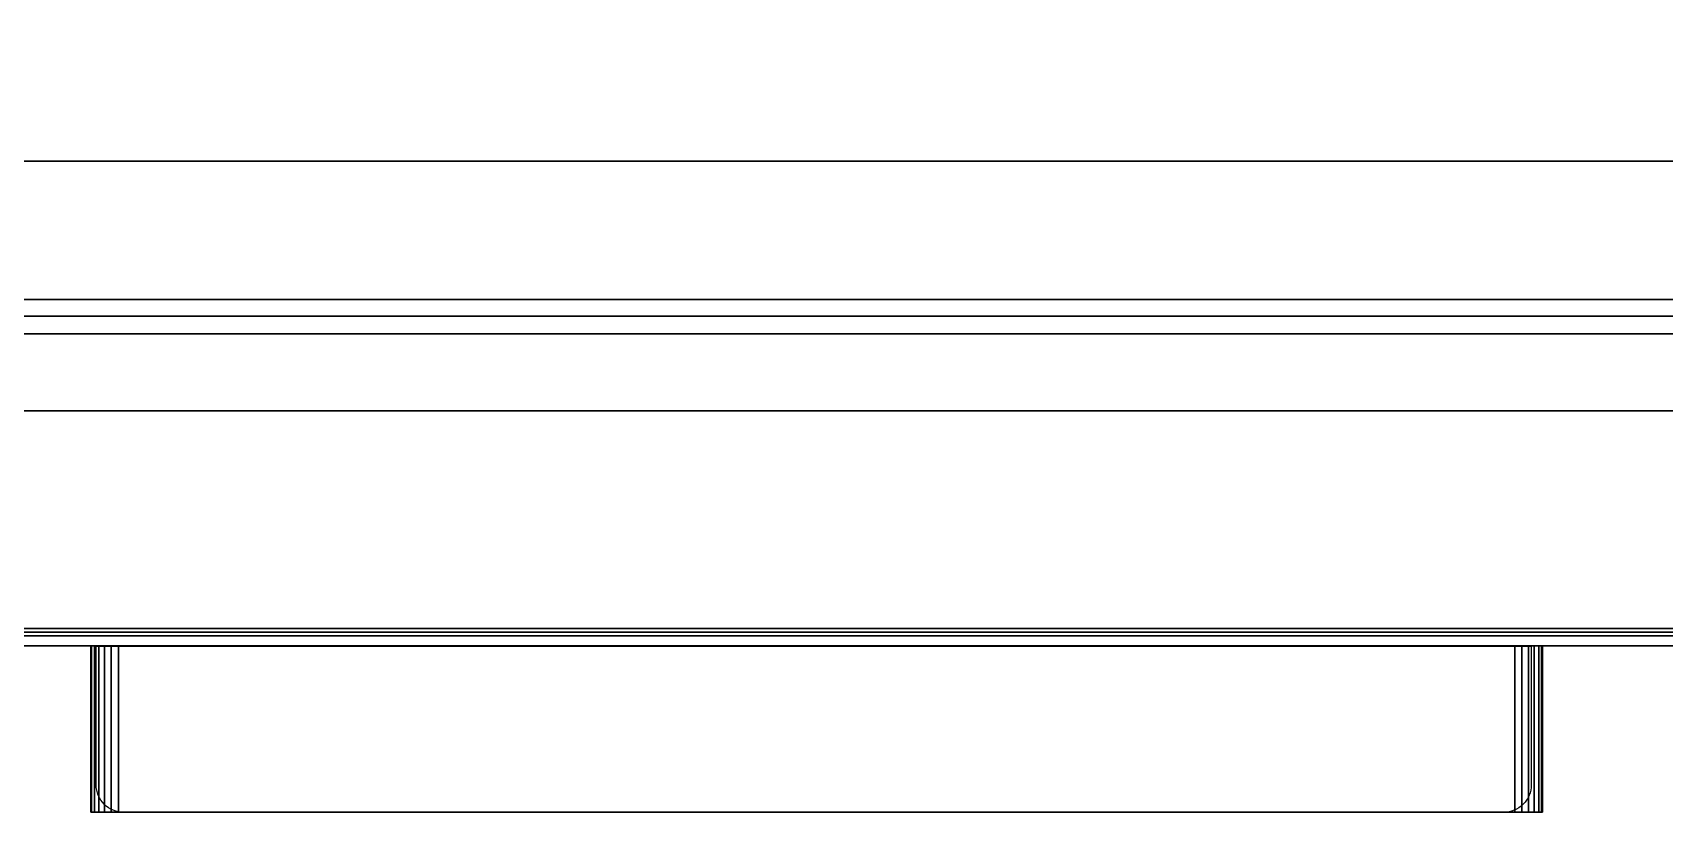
# Model space of a CAD drawing. Header units: millimetres. Extents: x -75 to 3610, y -1375 to 0.
# Drawn here: x 383.5 to 678, y -879 to -734.3 of the extents above; entities that cross this region are included whole.
import ezdxf

# ---------------------------------------------------------------- set-up
doc = ezdxf.new("R2010")
doc.units = ezdxf.units.MM
for name, color, linetype in [('IQ_200_2D', 1, 'Continuous'), ('IQ_200_3D', 1, 'Continuous'), ('IQ_204_2D', 7, 'Continuous'), ('IQ_204_3D', 7, 'Continuous')]:
    doc.layers.add(name, color=color, linetype=linetype)

msp = doc.modelspace()

# ---------------------------------------------------------------- linework, layer by layer
at = {"layer": 'IQ_200_2D'}
msp.add_lwpolyline([(80, -50), (3310, -50), (3310, -845), (2103, -845), (2103, -879), (1617, -879), (1617, -845), (80, -845), (80, -50)], dxfattribs=at)
at = {"layer": 'IQ_200_2D', "color": 7}
msp.add_lwpolyline([(394.99, -845.03), (653.99, -845.05), (653.99, -870.03, -0.414214), (648.99, -875.03), (399.99, -875.03, -0.414214), (394.99, -870.03)], format="xyb", close=True, dxfattribs=at)
at = {"layer": 'IQ_200_3D'}
for points in [[(970, -50, 2312), (80, -50, 2311.95), (80, -782.5, 2312), (970, -782.5, 2312)], [(3305, -757.5, 1443), (85, -757.5, 1443), (85, -117.5, 1443), (3305, -117.5, 1443)], [(3305, -117.5, 708), (85, -117.5, 708), (85, -757.5, 708), (3305, -757.5, 708)], [(3305, -782.5, 150), (85, -782.5, 150), (85, -117.5, 150), (3305, -117.5, 150)], [(3305, -757.5, 708), (85, -757.5, 708), (85, -757.5, 1443), (3305, -757.5, 1443)], [(970, -782.5, 2312), (80, -782.5, 2312), (80, -782.5, 1785), (970, -782.5, 1785)], [(965, -842.5, 188), (85, -842.5, 188), (85, -782.5, 188), (965, -782.5, 188)], [(965, -782.5, 758.13), (85, -782.5, 758.13), (85, -841.85, 774.03), (965, -841.85, 774.03)], [(3305, -782.5, 1785), (85, -782.5, 1785), (85, -782.5, 150), (3305, -782.5, 150)], [(965, -785.5, 1493), (85, -785.5, 1493), (85, -802.58, 1493), (965, -802.58, 1493)], [(965, -785.5, 763.62), (85, -785.5, 763.62), (85, -785.5, 1493), (965, -785.5, 1493)], [(965, -843.15, 775.81), (85, -843.15, 775.81), (85, -788.65, 761.21), (965, -788.65, 761.21)], [(965, -802.58, 1493), (85, -802.58, 1493), (85, -845, 1463.41), (965, -845, 1463.41)], [(965, -845, 771.62), (85, -845, 771.62), (85, -845, 190.5), (965, -845, 190.5)], [(965, -845, 1463.41), (85, -845, 1463.41), (85, -845, 778.22), (965, -845, 778.22)]]:
    msp.add_3dface(points, dxfattribs=at)
for points, invisible_edges in [([(965, -785.57, 763.05), (85, -785.57, 763.05), (85, -785.5, 763.62), (965, -785.5, 763.62)], 1), ([(965, -785.76, 762.52), (85, -785.76, 762.52), (85, -785.57, 763.05), (965, -785.57, 763.05)], 5), ([(965, -786.07, 762.04), (85, -786.07, 762.04), (85, -785.76, 762.52), (965, -785.76, 762.52)], 5), ([(85, -786.07, 762.04), (965, -786.07, 762.04), (965, -786.48, 761.64), (85, -786.48, 761.64)], 5), ([(965, -786.97, 761.34), (85, -786.97, 761.34), (85, -786.48, 761.64), (965, -786.48, 761.64)], 5), ([(965, -787.51, 761.17), (85, -787.51, 761.17), (85, -786.97, 761.34), (965, -786.97, 761.34)], 5), ([(965, -788.08, 761.12), (85, -788.08, 761.12), (85, -787.51, 761.17), (965, -787.51, 761.17)], 5), ([(965, -788.65, 761.21), (85, -788.65, 761.21), (85, -788.08, 761.12), (965, -788.08, 761.12)], 4), ([(965, -841.85, 774.03), (85, -841.85, 774.03), (85, -842.5, 774.12), (965, -842.5, 774.12)], 4), ([(965, -843.15, 188.09), (85, -843.15, 188.09), (85, -842.5, 188), (965, -842.5, 188)], 1), ([(965, -842.5, 774.12), (85, -842.5, 774.12), (85, -843.15, 774.03), (965, -843.15, 774.03)], 5), ([(965, -843.75, 188.33), (85, -843.75, 188.33), (85, -843.15, 188.09), (965, -843.15, 188.09)], 5), ([(965, -843.15, 774.03), (85, -843.15, 774.03), (85, -843.75, 773.79), (965, -843.75, 773.79)], 5), ([(965, -843.75, 776.06), (85, -843.75, 776.06), (85, -843.15, 775.81), (965, -843.15, 775.81)], 1), ([(85, -843.75, 188.33), (965, -843.75, 188.33), (965, -844.27, 188.73), (85, -844.27, 188.73)], 5), ([(965, -843.75, 773.79), (85, -843.75, 773.79), (85, -844.27, 773.39), (965, -844.27, 773.39)], 5), ([(965, -844.27, 776.46), (85, -844.27, 776.46), (85, -843.75, 776.06), (965, -843.75, 776.06)], 5), ([(965, -844.67, 189.25), (85, -844.67, 189.25), (85, -844.27, 188.73), (965, -844.27, 188.73)], 5), ([(965, -844.27, 773.39), (85, -844.27, 773.39), (85, -844.67, 772.87), (965, -844.67, 772.87)], 5), ([(965, -844.67, 776.97), (85, -844.67, 776.97), (85, -844.27, 776.46), (965, -844.27, 776.46)], 5), ([(965, -844.91, 189.85), (85, -844.91, 189.85), (85, -844.67, 189.25), (965, -844.67, 189.25)], 5), ([(965, -844.67, 772.87), (85, -844.67, 772.87), (85, -844.91, 772.27), (965, -844.91, 772.27)], 5), ([(965, -844.91, 777.58), (85, -844.91, 777.58), (85, -844.67, 776.97), (965, -844.67, 776.97)], 5), ([(965, -845, 190.5), (85, -845, 190.5), (85, -844.91, 189.85), (965, -844.91, 189.85)], 4), ([(965, -844.91, 772.27), (85, -844.91, 772.27), (85, -845, 771.62), (965, -845, 771.62)], 1), ([(965, -845, 778.22), (85, -845, 778.22), (85, -844.91, 777.58), (965, -844.91, 777.58)], 4)]:
    msp.add_3dface(points, dxfattribs=dict(at, invisible_edges=invisible_edges))
at = {"layer": 'IQ_204_2D'}
msp.add_line((80, -782.5), (3310, -782.5), dxfattribs=at)

# ---------------------------------------------------------------- meshes
at = {"layer": 'IQ_204_3D'}
mesh = msp.add_polyface(dxfattribs=at)
corners = [(656, -845, 827), (656, -845, 812), (655.83, -845, 810.71), (655.33, -845, 809.5), (654.53, -845, 808.46), (653.5, -845, 807.67), (652.29, -845, 807.17), (651, -845, 807), (399, -845, 807), (397.7, -845, 807.17), (396.5, -845, 807.67), (395.46, -845, 808.46), (394.67, -845, 809.5), (394.17, -845, 810.71), (394, -845, 812), (394, -845, 827)]
mesh.append_faces([[corners[k] for k in face] for face in [(15, 7, 8)]], dxfattribs={"vtx0": -1, "vtx2": -1})
mesh.append_faces([[corners[k] for k in face] for face in [(8, 13, 14, 15)]], dxfattribs={"vtx0": -1, "vtx3": -1})
mesh.append_faces([[corners[k] for k in face] for face in [(12, 13, 10, 11)]], dxfattribs={"vtx1": -1})
mesh.append_faces([[corners[k] for k in face] for face in [(0, 1, 7, 15)]], dxfattribs={"vtx1": -1, "vtx2": -1})
mesh.append_faces([[corners[k] for k in face] for face in [(3, 4, 5)]], dxfattribs={"vtx2": -1})
mesh.append_faces([[corners[k] for k in face] for face in [(8, 9, 10, 13), (1, 2, 3, 7), (5, 6, 7, 3)]], dxfattribs={"vtx2": -1, "vtx3": -1})
mesh = msp.add_polyface(dxfattribs=at)
corners = [(656, -875, 827), (656, -845, 827), (394, -845, 827), (394, -875, 827)]
mesh.append_faces([[corners[k] for k in face] for face in [(0, 1, 2, 3)]])
mesh = msp.add_polyface(dxfattribs=at)
corners = [(394, -875, 827), (394, -845, 827), (394, -845, 812), (394, -875, 812)]
mesh.append_faces([[corners[k] for k in face] for face in [(0, 1, 2, 3)]])
mesh = msp.add_polyface(dxfattribs=at)
corners = [(399, -875, 807), (397.7, -875, 807.17), (396.5, -875, 807.67), (395.46, -875, 808.46), (394.67, -875, 809.5), (394.17, -875, 810.71), (394, -875, 812), (394, -845, 812), (394.17, -845, 810.71), (394.67, -845, 809.5), (395.46, -845, 808.46), (396.5, -845, 807.67), (397.7, -845, 807.17), (399, -845, 807)]
mesh.append_faces([[corners[k] for k in face] for face in [(7, 8, 5, 6), (0, 1, 12, 13)]], dxfattribs={"vtx1": -1})
mesh.append_faces([[corners[k] for k in face] for face in [(8, 9, 4, 5), (3, 4, 9, 10), (10, 11, 2, 3), (11, 12, 1, 2)]], dxfattribs={"vtx1": -1, "vtx3": -1})
mesh = msp.add_polyface(dxfattribs=at)
corners = [(399, -875, 807), (399, -845, 807), (651, -845, 807), (651, -875, 807)]
mesh.append_faces([[corners[k] for k in face] for face in [(0, 1, 2, 3)]])
mesh = msp.add_polyface(dxfattribs=at)
corners = [(656, -875, 812), (655.83, -875, 810.71), (655.33, -875, 809.5), (654.53, -875, 808.46), (653.5, -875, 807.67), (652.29, -875, 807.17), (651, -875, 807), (651, -845, 807), (652.29, -845, 807.17), (653.5, -845, 807.67), (654.53, -845, 808.46), (655.33, -845, 809.5), (655.83, -845, 810.71), (656, -845, 812)]
mesh.append_faces([[corners[k] for k in face] for face in [(7, 8, 5, 6)]], dxfattribs={"vtx1": -1})
mesh.append_faces([[corners[k] for k in face] for face in [(8, 9, 4, 5), (3, 4, 9, 10), (10, 11, 2, 3), (11, 12, 1, 2)]], dxfattribs={"vtx1": -1, "vtx3": -1})
mesh.append_faces([[corners[k] for k in face] for face in [(13, 0, 1, 12)]], dxfattribs={"vtx2": -1})
mesh = msp.add_polyface(dxfattribs=at)
corners = [(656, -875, 812), (656, -845, 812), (656, -845, 827), (656, -875, 827)]
mesh.append_faces([[corners[k] for k in face] for face in [(0, 1, 2, 3)]])
mesh = msp.add_polyface(dxfattribs=at)
corners = [(656, -875, 827), (394, -875, 827), (394, -875, 812), (394.17, -875, 810.71), (394.67, -875, 809.5), (395.46, -875, 808.46), (396.5, -875, 807.67), (397.7, -875, 807.17), (399, -875, 807), (651, -875, 807), (652.29, -875, 807.17), (653.5, -875, 807.67), (654.53, -875, 808.46), (655.33, -875, 809.5), (655.83, -875, 810.71), (656, -875, 812)]
mesh.append_faces([[corners[k] for k in face] for face in [(15, 12, 13, 14)]], dxfattribs={"vtx0": -1})
mesh.append_faces([[corners[k] for k in face] for face in [(8, 3, 4, 5)]], dxfattribs={"vtx0": -1, "vtx3": -1})
mesh.append_faces([[corners[k] for k in face] for face in [(11, 12, 15, 10), (2, 3, 8, 1)]], dxfattribs={"vtx1": -1, "vtx2": -1})
mesh.append_faces([[corners[k] for k in face] for face in [(15, 0, 9, 10), (8, 9, 0, 1)]], dxfattribs={"vtx1": -1, "vtx3": -1})
mesh.append_faces([[corners[k] for k in face] for face in [(6, 7, 8, 5)]], dxfattribs={"vtx2": -1})

doc.saveas('drawing.dxf')
